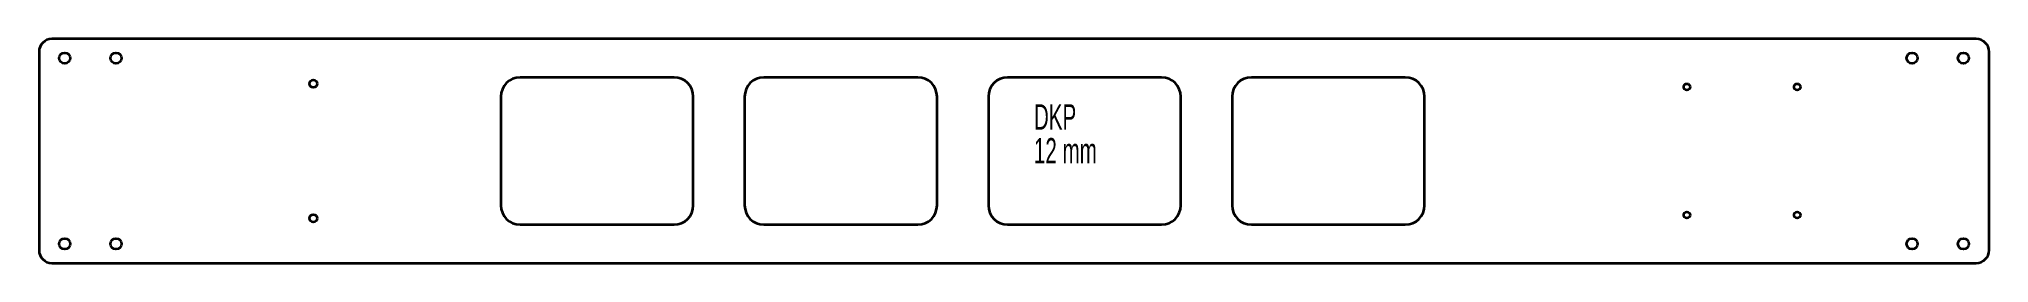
# Model space of a CAD drawing. Header units: millimetres. Extents: x -1493 to 27, y 21 to 196.
import ezdxf

# ---------------------------------------------------------------- set-up
doc = ezdxf.new("R2010")
doc.units = ezdxf.units.MM
doc.styles.add('SLDTEXTSTYLE0', font='TXT', dxfattribs={"width": 0.605})

msp = doc.modelspace()

# ---------------------------------------------------------------- linework, layer by layer
at = {"color": 7, "linetype": 'Continuous', "lineweight": 35}
for p, q in [((-1493, 185.9), (-1493, 30.9)), ((17, 195.9), (-1483, 195.9)), ((27, 30.9), (27, 185.9)), ((-998, 165.9), (-1118, 165.9)), ((-808, 165.9), (-928, 165.9)), ((-618, 165.9), (-738, 165.9)), ((-428, 165.9), (-548, 165.9)), ((-1133, 150.9), (-1133, 65.9)), ((-983, 65.9), (-983, 150.9)), ((-943, 150.9), (-943, 65.9)), ((-793, 65.9), (-793, 150.9)), ((-753, 150.9), (-753, 65.9)), ((-603, 65.9), (-603, 150.9)), ((-563, 150.9), (-563, 65.9)), ((-413, 65.9), (-413, 150.9)), ((-1118, 50.9), (-998, 50.9)), ((-928, 50.9), (-808, 50.9)), ((-738, 50.9), (-618, 50.9)), ((-548, 50.9), (-428, 50.9)), ((-1483, 20.9), (17, 20.9))]:
    msp.add_line(p, q, dxfattribs=at)
for centre, radius in [((-1473, 180.9), 4.25), ((-1433, 180.9), 4.25), ((-33, 180.9), 4.25), ((7, 180.9), 4.25), ((-1279.2, 160.9), 3), ((-208.5, 158.4), 2.5), ((-122.5, 158.4), 2.5), ((-208.5, 58.4), 2.5), ((-122.5, 58.4), 2.5), ((-1279.2, 55.9), 3), ((-1473, 35.9), 4.25), ((-1433, 35.9), 4.25), ((-33, 35.9), 4.25), ((7, 35.9), 4.25)]:
    msp.add_circle(centre, radius, dxfattribs=at)
for centre, radius, start, end in [((-1483, 185.9), 10, 90, 180), ((17, 185.9), 10, 0, 90), ((-1118, 150.9), 15, 90, 180), ((-998, 150.9), 15, 0, 90), ((-928, 150.9), 15, 90, 180), ((-808, 150.9), 15, 0, 90), ((-738, 150.9), 15, 90, 180), ((-618, 150.9), 15, 0, 90), ((-548, 150.9), 15, 90, 180), ((-428, 150.9), 15, 0, 90), ((-1118, 65.9), 15, 180, 270), ((-998, 65.9), 15, 270, 0), ((-928, 65.9), 15, 180, 270), ((-808, 65.9), 15, 270, 0), ((-738, 65.9), 15, 180, 270), ((-618, 65.9), 15, 270, 0), ((-548, 65.9), 15, 180, 270), ((-428, 65.9), 15, 270, 0), ((-1483, 30.9), 10, 180, 270), ((17, 30.9), 10, 270, 0)]:
    msp.add_arc(centre, radius, start, end, dxfattribs=at)

# ---------------------------------------------------------------- texts
at = {"color": 7, "linetype": 'Continuous', "lineweight": 0, "char_height": 19.84, "attachment_point": 1, "style": 'SLDTEXTSTYLE0'}
for s, insert in [('DKP', (-717.5, 144.9)), ('12 mm', (-717.5, 118.5))]:
    msp.add_mtext(s, dxfattribs=dict(at, insert=insert))

doc.saveas('drawing.dxf')
